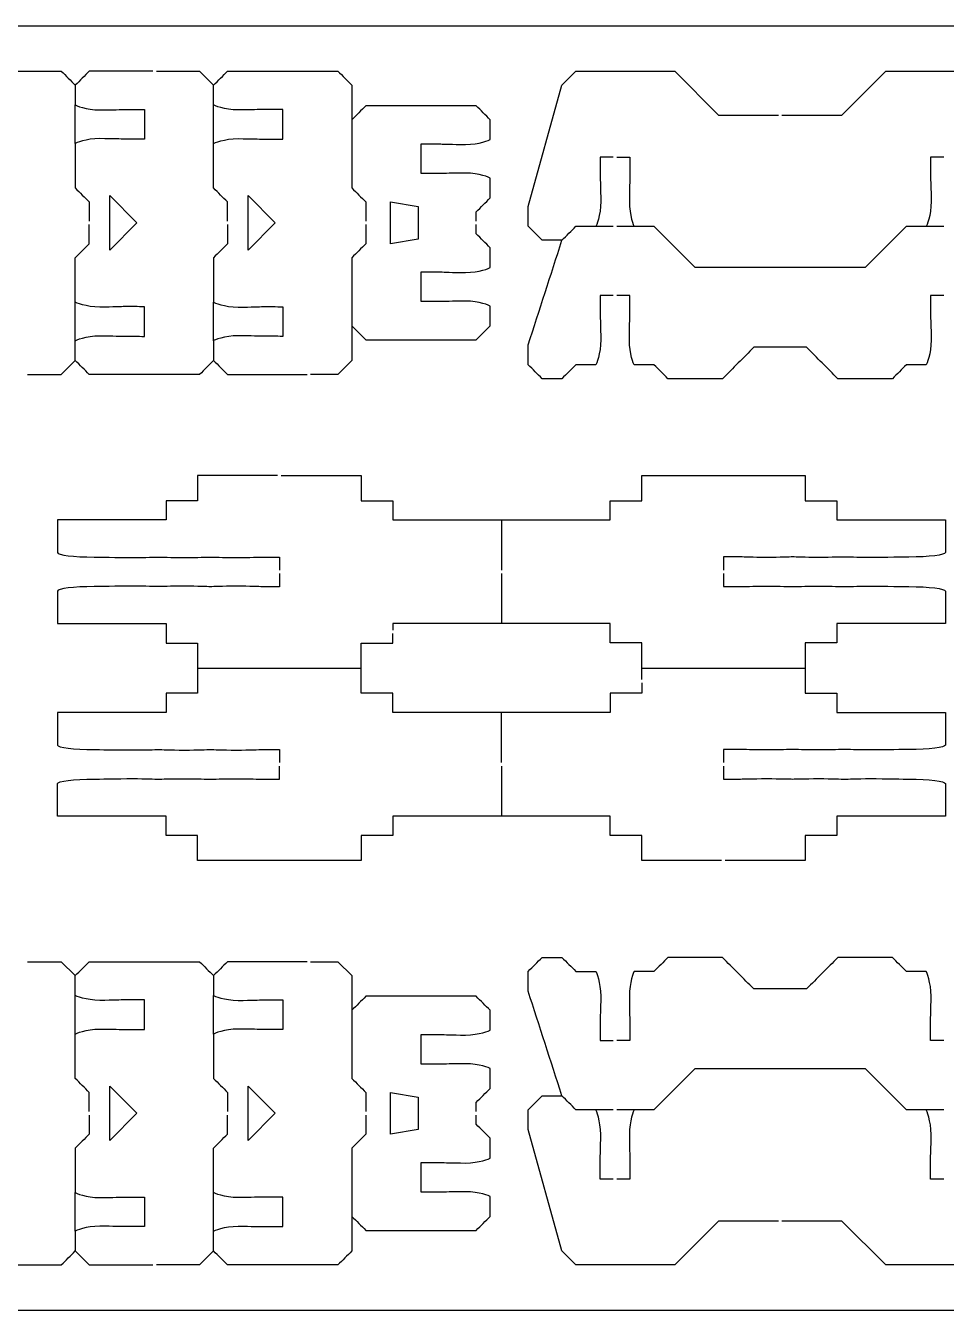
# Model space of a CAD drawing. Extents: x 0 to 680, y 0 to 410.
# Drawn here: x 303.7 to 396.9, y 280 to 410 of the extents above; entities that cross this region are included whole.
import ezdxf

# ---------------------------------------------------------------- set-up
doc = ezdxf.new("R2010")
doc.units = 0
doc.header["$MEASUREMENT"] = 0
doc.layers.add('DEFAULT', color=18, linetype='CONTINUOUS')

msp = doc.modelspace()

# ---------------------------------------------------------------- linework, layer by layer
at = {"layer": 'DEFAULT', "color": 1}
for points in [[(235.18, 409.99), (444.82, 409.99)], [(316.94, 405.39), (321.32, 405.39), (322.73, 403.97)], [(357.99, 388.27), (355.99, 388.27), (354.58, 389.69), (354.58, 391.69), (357.99, 403.97), (359.41, 405.39), (369.41, 405.39), (373.84, 400.95), (379.91, 400.95)], [(380.26, 400.95), (386.33, 400.95), (390.77, 405.39), (400.76, 405.39), (402.18, 403.97), (405.59, 391.69), (405.59, 389.69), (404.18, 388.27), (402.18, 388.27)], [(308.73, 398.07), (308.74, 401.97)], [(322.73, 398.07), (322.73, 401.97)], [(363.54, 389.69), (365.31, 389.69), (367.31, 389.69), (371.46, 385.54), (388.72, 385.54), (392.86, 389.69), (394.86, 389.69), (396.64, 389.69)], [(308.73, 378.11), (308.74, 382.02)], [(322.73, 378.11), (322.73, 382.02)], [(336.73, 379.61), (336.73, 376.11), (335.32, 374.7), (332.56, 374.7)], [(303.89, 374.7), (307.32, 374.7), (308.73, 376.11), (308.73, 376.11), (308.74, 376.11)], [(329.57, 364.46), (337.67, 364.46), (337.67, 361.92), (340.87, 361.92), (340.87, 359.97), (351.87, 359.97), (351.87, 354.9)], [(351.87, 354.55), (351.87, 349.48), (340.87, 349.48), (340.87, 348.83)], [(366.07, 344.99), (366.07, 347.53), (362.87, 347.53), (362.87, 349.48), (351.87, 349.48)], [(351.87, 335.42), (351.87, 340.5), (340.87, 340.5), (340.87, 342.44), (337.67, 342.44), (337.67, 344.98)], [(366.07, 343.5), (366.07, 342.45), (362.87, 342.45), (362.87, 340.5), (351.87, 340.5)], [(374.16, 325.51), (366.07, 325.51), (366.07, 328.05), (362.87, 328.05), (362.87, 330), (351.87, 330)], [(303.89, 315.27), (307.32, 315.27), (308.73, 313.86), (308.74, 313.86)], [(332.56, 315.27), (335.32, 315.27), (336.73, 313.86), (336.73, 310.36)], [(308.74, 307.95), (308.73, 311.86)], [(322.73, 307.95), (322.73, 311.86)], [(396.64, 300.28), (394.86, 300.28), (392.86, 300.28), (388.72, 304.43), (371.46, 304.43), (367.31, 300.28), (365.31, 300.28), (363.54, 300.28)], [(379.91, 289.02), (373.84, 289.02), (369.41, 284.59), (359.41, 284.59), (357.99, 286), (354.58, 298.28), (354.58, 300.28), (355.99, 301.7), (357.99, 301.7)], [(402.18, 301.7), (404.18, 301.7), (405.59, 300.28), (405.59, 298.28), (402.18, 286), (400.76, 284.59), (390.77, 284.59), (386.34, 289.02), (380.26, 289.02)], [(308.74, 288), (308.73, 291.91)], [(322.73, 288), (322.73, 291.91)], [(322.73, 286), (321.32, 284.59), (316.94, 284.59)], [(235.18, 280), (444.82, 280)]]:
    msp.add_lwpolyline(points, dxfattribs=at)
for points in [[(312.22, 392.8), (314.98, 390.04), (312.22, 387.28)], [(326.22, 392.8), (328.98, 390.04), (326.22, 387.28)], [(343.45, 388.4), (340.63, 387.93), (340.63, 392.15), (343.45, 391.68)], [(312.22, 302.69), (314.98, 299.93), (312.22, 297.17)], [(326.22, 302.69), (328.98, 299.93), (326.22, 297.17)], [(343.45, 298.29), (340.63, 297.82), (340.63, 302.04), (343.45, 301.57)]]:
    msp.add_lwpolyline(points, close=True, dxfattribs=at)
for points, knots in [([(296.15, 390.22), (296.15, 390.86), (296.15, 391.51), (296.15, 392.15), (295.68, 392.62), (295.21, 393.09), (294.73, 393.57), (294.73, 395.07), (294.73, 396.57), (294.73, 398.07), (294.73, 398.12), (295.86, 398.57), (297.23, 398.56), (298.62, 398.56), (299.39, 398.51), (299.74, 398.51), (300.4, 398.51), (301.07, 398.51), (301.74, 398.51), (301.74, 399.51), (301.74, 400.51), (301.74, 401.51), (301.07, 401.51), (300.41, 401.51), (299.74, 401.51), (299.4, 401.51), (298.62, 401.47), (297.23, 401.46), (295.86, 401.47), (294.74, 401.91), (294.74, 401.97), (294.74, 402.64), (294.74, 403.31), (294.74, 403.97), (295.21, 404.44), (295.68, 404.92), (296.15, 405.39), (299.87, 405.39), (303.6, 405.39), (307.32, 405.39), (307.79, 404.92), (308.26, 404.44), (308.74, 403.97)], [0, 0, 0, 0, 5.48, 5.48, 5.48, 11.150996, 11.150996, 11.150996, 23.910996, 23.910996, 23.910996, 24.910996, 24.910996, 24.910996, 25.910996, 25.910996, 25.910996, 31.581005, 31.581005, 31.581005, 40.081005, 40.081005, 40.081005, 45.741014, 45.741014, 45.741014, 46.741014, 46.741014, 46.741014, 47.741014, 47.741014, 47.741014, 53.411014, 53.411014, 53.411014, 59.08201, 59.08201, 59.08201, 90.74201, 90.74201, 90.74201, 96.413007, 96.413007, 96.413007, 96.413007]), ([(316.59, 405.39), (314.44, 405.39), (312.3, 405.39), (310.15, 405.39), (309.68, 404.92), (309.21, 404.44), (308.74, 403.97), (308.74, 403.31), (308.74, 402.64), (308.74, 401.97), (308.74, 401.91), (309.85, 401.47), (311.23, 401.46), (312.62, 401.47), (313.4, 401.51), (313.74, 401.51), (314.4, 401.51), (315.07, 401.51), (315.73, 401.51), (315.73, 400.51), (315.73, 399.51), (315.73, 398.51), (315.07, 398.51), (314.4, 398.51), (313.73, 398.51), (313.39, 398.51), (312.62, 398.56), (311.23, 398.56), (309.85, 398.57), (308.73, 398.12), (308.73, 398.07), (308.73, 396.57), (308.73, 395.07), (308.73, 393.57), (309.2, 393.09), (309.68, 392.62), (310.15, 392.15), (310.15, 391.51), (310.15, 390.86), (310.15, 390.22)], [0, 0, 0, 0, 18.26, 18.26, 18.26, 23.930996, 23.930996, 23.930996, 29.600996, 29.600996, 29.600996, 30.600996, 30.600996, 30.600996, 31.600996, 31.600996, 31.600996, 37.261005, 37.261005, 37.261005, 45.761005, 45.761005, 45.761005, 51.431014, 51.431014, 51.431014, 52.431014, 52.431014, 52.431014, 53.431014, 53.431014, 53.431014, 66.191014, 66.191014, 66.191014, 71.86201, 71.86201, 71.86201, 77.34201, 77.34201, 77.34201, 77.34201]), ([(324.14, 390.22), (324.14, 390.86), (324.14, 391.51), (324.14, 392.15), (323.67, 392.62), (323.2, 393.09), (322.73, 393.57), (322.73, 395.07), (322.73, 396.57), (322.73, 398.07), (322.73, 398.12), (323.85, 398.57), (325.23, 398.56), (326.61, 398.56), (327.39, 398.51), (327.73, 398.51), (328.4, 398.51), (329.07, 398.51), (329.73, 398.51), (329.73, 399.51), (329.73, 400.51), (329.73, 401.51), (329.07, 401.51), (328.4, 401.51), (327.74, 401.51), (327.39, 401.51), (326.62, 401.47), (325.23, 401.46), (323.85, 401.47), (322.73, 401.91), (322.73, 401.97), (322.73, 402.64), (322.73, 403.31), (322.73, 403.97), (323.21, 404.44), (323.68, 404.92), (324.15, 405.39), (327.87, 405.39), (331.59, 405.39), (335.32, 405.39), (335.79, 404.92), (336.26, 404.44), (336.73, 403.97), (336.73, 402.81), (336.73, 401.64), (336.73, 400.47)], [0, 0, 0, 0, 5.48, 5.48, 5.48, 11.150996, 11.150996, 11.150996, 23.910996, 23.910996, 23.910996, 24.910996, 24.910996, 24.910996, 25.910996, 25.910996, 25.910996, 31.581005, 31.581005, 31.581005, 40.081005, 40.081005, 40.081005, 45.741014, 45.741014, 45.741014, 46.741014, 46.741014, 46.741014, 47.741014, 47.741014, 47.741014, 53.411014, 53.411014, 53.411014, 59.08201, 59.08201, 59.08201, 90.74201, 90.74201, 90.74201, 96.413007, 96.413007, 96.413007, 106.333007, 106.333007, 106.333007, 106.333007]), ([(349.32, 390.22), (349.32, 390.53), (349.32, 390.84), (349.32, 391.15), (349.79, 391.62), (350.26, 392.1), (350.73, 392.57), (350.73, 393.23), (350.73, 393.9), (350.73, 394.57), (350.73, 394.63), (349.61, 395.07), (348.23, 395.07), (346.85, 395.07), (346.07, 395.03), (345.73, 395.03), (345.06, 395.03), (344.4, 395.03), (343.73, 395.03), (343.73, 396.03), (343.73, 397.03), (343.73, 398.03), (344.4, 398.03), (345.06, 398.03), (345.73, 398.02), (346.07, 398.02), (346.85, 397.97), (348.23, 397.98), (349.61, 397.97), (350.73, 398.42), (350.73, 398.47), (350.73, 399.14), (350.73, 399.81), (350.73, 400.47), (350.26, 400.94), (349.79, 401.42), (349.32, 401.89), (345.59, 401.89), (341.87, 401.89), (338.15, 401.89), (337.68, 401.42), (337.2, 400.94), (336.73, 400.47), (336.73, 398.17), (336.73, 395.87), (336.73, 393.57), (337.2, 393.09), (337.68, 392.62), (338.15, 392.15), (338.15, 391.51), (338.15, 390.86), (338.15, 390.22)], [0, 0, 0, 0, 2.65, 2.65, 2.65, 8.320996, 8.320996, 8.320996, 13.990996, 13.990996, 13.990996, 14.990996, 14.990996, 14.990996, 15.990996, 15.990996, 15.990996, 21.650005, 21.650005, 21.650005, 30.150005, 30.150005, 30.150005, 35.820014, 35.820014, 35.820014, 36.820014, 36.820014, 36.820014, 37.820014, 37.820014, 37.820014, 43.490014, 43.490014, 43.490014, 49.16101, 49.16101, 49.16101, 80.82101, 80.82101, 80.82101, 86.492007, 86.492007, 86.492007, 106.072007, 106.072007, 106.072007, 111.743003, 111.743003, 111.743003, 117.223003, 117.223003, 117.223003, 117.223003]), ([(363.19, 396.68), (362.75, 396.68), (362.31, 396.68), (361.87, 396.68), (361.87, 396.02), (361.87, 395.36), (361.87, 394.69), (361.87, 394.35), (361.92, 393.57), (361.92, 392.19), (361.92, 390.81), (361.48, 389.69), (361.41, 389.69)], [0, 0, 0, 0, 3.729, 3.729, 3.729, 9.379, 9.379, 9.379, 10.379, 10.379, 10.379, 11.379, 11.379, 11.379, 11.379]), ([(363.54, 396.68), (363.98, 396.68), (364.43, 396.68), (364.87, 396.68), (364.87, 396.02), (364.87, 395.35), (364.87, 394.69), (364.87, 394.35), (364.82, 393.57), (364.82, 392.19), (364.82, 390.81), (365.26, 389.69), (365.31, 389.69)], [0, 0, 0, 0, 3.771, 3.771, 3.771, 9.431, 9.431, 9.431, 10.431, 10.431, 10.431, 11.431, 11.431, 11.431, 11.431]), ([(396.64, 396.68), (396.19, 396.68), (395.75, 396.68), (395.3, 396.68), (395.31, 396.02), (395.31, 395.35), (395.31, 394.69), (395.31, 394.35), (395.36, 393.57), (395.36, 392.19), (395.36, 390.81), (394.92, 389.69), (394.86, 389.69)], [0, 0, 0, 0, 3.78, 3.78, 3.78, 9.440035, 9.440035, 9.440035, 10.440035, 10.440035, 10.440035, 11.440035, 11.440035, 11.440035, 11.440035]), ([(322.73, 376.11), (322.26, 375.64), (321.79, 375.17), (321.32, 374.7), (317.59, 374.7), (313.87, 374.7), (310.15, 374.7), (309.68, 375.17), (309.2, 375.64), (308.73, 376.11), (308.73, 376.78), (308.73, 377.44), (308.73, 378.11), (308.73, 378.17), (309.85, 378.61), (311.23, 378.61), (312.62, 378.61), (313.39, 378.56), (313.73, 378.57), (314.4, 378.56), (315.07, 378.56), (315.73, 378.55), (315.73, 379.55), (315.73, 380.55), (315.73, 381.55), (315.07, 381.56), (314.4, 381.56), (313.74, 381.56), (313.4, 381.56), (312.62, 381.51), (311.23, 381.51), (309.85, 381.52), (308.74, 381.96), (308.74, 382.02), (308.74, 383.51), (308.74, 385.01), (308.74, 386.51), (309.21, 386.98), (309.68, 387.46), (310.15, 387.93), (310.15, 388.57), (310.15, 389.22), (310.15, 389.86)], [0, 0, 0, 0, 5.658028, 5.658028, 5.658028, 37.334597, 37.334597, 37.334597, 43.009704, 43.009704, 43.009704, 48.68088, 48.68088, 48.68088, 49.681088, 49.681088, 49.681088, 50.681295, 50.681295, 50.681295, 56.352551, 56.352551, 56.352551, 64.854314, 64.854314, 64.854314, 70.515524, 70.515524, 70.515524, 71.515731, 71.515731, 71.515731, 72.515939, 72.515939, 72.515939, 85.268583, 85.268583, 85.268583, 90.940756, 90.940756, 90.940756, 96.431895, 96.431895, 96.431895, 96.431895]), ([(324.15, 389.86), (324.15, 389.22), (324.15, 388.57), (324.15, 387.93), (323.68, 387.46), (323.21, 386.98), (322.73, 386.51), (322.73, 385.01), (322.73, 383.51), (322.73, 382.02), (322.73, 381.96), (323.85, 381.52), (325.23, 381.51), (326.62, 381.51), (327.39, 381.56), (327.74, 381.56), (328.4, 381.56), (329.07, 381.56), (329.73, 381.55), (329.73, 380.55), (329.73, 379.55), (329.73, 378.55), (329.07, 378.56), (328.4, 378.56), (327.73, 378.57), (327.39, 378.56), (326.61, 378.61), (325.23, 378.61), (323.87, 378.61), (322.76, 378.18), (322.73, 378.11), (322.73, 377.44), (322.73, 376.78), (322.73, 376.11), (323.2, 375.64), (323.67, 375.17), (324.14, 374.7), (326.83, 374.7), (329.52, 374.7), (332.2, 374.7)], [0, 0, 0, 0, 5.49, 5.49, 5.49, 11.160996, 11.160996, 11.160996, 23.910996, 23.910996, 23.910996, 24.910996, 24.910996, 24.910996, 25.910996, 25.910996, 25.910996, 31.571032, 31.571032, 31.571032, 40.071032, 40.071032, 40.071032, 45.741111, 45.741111, 45.741111, 46.741111, 46.741111, 46.741111, 47.751111, 47.751111, 47.751111, 53.431111, 53.431111, 53.431111, 59.095041, 59.095041, 59.095041, 81.935041, 81.935041, 81.935041, 81.935041]), ([(338.15, 389.86), (338.15, 389.22), (338.15, 388.57), (338.15, 387.93), (337.68, 387.46), (337.2, 386.98), (336.73, 386.51), (336.73, 384.21), (336.73, 381.91), (336.73, 379.61), (337.2, 379.14), (337.68, 378.67), (338.15, 378.19), (341.87, 378.19), (345.59, 378.19), (349.31, 378.19), (349.78, 378.67), (350.25, 379.14), (350.73, 379.61), (350.73, 380.28), (350.73, 380.94), (350.73, 381.61), (350.73, 381.67), (349.61, 382.11), (348.23, 382.12), (346.85, 382.12), (346.07, 382.07), (345.73, 382.07), (345.06, 382.07), (344.4, 382.07), (343.73, 382.08), (343.73, 383.07), (343.73, 384.07), (343.73, 385.07), (344.4, 385.07), (345.06, 385.07), (345.73, 385.07), (346.07, 385.07), (346.85, 385.01), (348.23, 385.02), (349.61, 385.01), (350.73, 385.46), (350.73, 385.51), (350.73, 386.18), (350.73, 386.85), (350.73, 387.52), (350.26, 387.99), (349.79, 388.46), (349.32, 388.93), (349.32, 389.24), (349.32, 389.55), (349.32, 389.86)], [0, 0, 0, 0, 5.49, 5.49, 5.49, 11.160996, 11.160996, 11.160996, 30.730996, 30.730996, 30.730996, 36.401993, 36.401993, 36.401993, 68.050993, 68.050993, 68.050993, 73.722696, 73.722696, 73.722696, 79.392696, 79.392696, 79.392696, 80.392696, 80.392696, 80.392696, 81.392696, 81.392696, 81.392696, 87.051705, 87.051705, 87.051705, 95.541705, 95.541705, 95.541705, 101.211714, 101.211714, 101.211714, 102.211714, 102.211714, 102.211714, 103.211714, 103.211714, 103.211714, 108.881714, 108.881714, 108.881714, 114.55271, 114.55271, 114.55271, 117.20271, 117.20271, 117.20271, 117.20271]), ([(363.19, 382.68), (362.75, 382.68), (362.31, 382.68), (361.87, 382.68), (361.87, 382.02), (361.87, 381.35), (361.87, 380.69), (361.87, 380.35), (361.92, 379.57), (361.92, 378.19), (361.92, 376.81), (361.48, 375.68), (361.42, 375.68), (360.75, 375.68), (360.08, 375.68), (359.41, 375.68), (358.94, 375.21), (358.47, 374.74), (357.99, 374.27), (357.33, 374.27), (356.66, 374.27), (355.99, 374.27), (355.52, 374.74), (355.05, 375.21), (354.58, 375.68), (354.58, 376.35), (354.58, 377.02), (354.58, 377.68), (355.72, 381.21), (356.86, 384.74), (357.99, 388.27), (358.47, 388.75), (358.94, 389.22), (359.41, 389.69), (360.08, 389.69), (360.75, 389.69), (361.41, 389.69), (362, 389.69), (362.6, 389.69), (363.19, 389.69)], [0, 0, 0, 0, 3.729, 3.729, 3.729, 9.379, 9.379, 9.379, 10.379, 10.379, 10.379, 11.379, 11.379, 11.379, 17.059, 17.059, 17.059, 22.737072, 22.737072, 22.737072, 28.407072, 28.407072, 28.407072, 34.071002, 34.071002, 34.071002, 39.741002, 39.741002, 39.741002, 71.280014, 71.280014, 71.280014, 76.958086, 76.958086, 76.958086, 82.629086, 82.629086, 82.629086, 87.658086, 87.658086, 87.658086, 87.658086]), ([(396.64, 382.68), (396.19, 382.68), (395.75, 382.68), (395.31, 382.68), (395.31, 382.02), (395.31, 381.35), (395.31, 380.69), (395.31, 380.34), (395.36, 379.57), (395.36, 378.18), (395.36, 376.8), (394.92, 375.68), (394.86, 375.68), (394.19, 375.68), (393.53, 375.68), (392.86, 375.68), (392.39, 375.21), (391.92, 374.74), (391.45, 374.27), (389.61, 374.27), (387.77, 374.27), (385.93, 374.27), (384.87, 375.33), (383.81, 376.39), (382.76, 377.45), (380.98, 377.45), (379.2, 377.45), (377.42, 377.45), (376.37, 376.39), (375.31, 375.33), (374.25, 374.27), (372.41, 374.27), (370.57, 374.27), (368.73, 374.27), (368.26, 374.74), (367.79, 375.21), (367.31, 375.68), (366.65, 375.68), (365.98, 375.68), (365.31, 375.68), (365.27, 375.68), (364.82, 376.8), (364.82, 378.18), (364.82, 379.57), (364.87, 380.34), (364.87, 380.69), (364.87, 381.35), (364.87, 382.02), (364.87, 382.68), (364.43, 382.68), (363.98, 382.68), (363.54, 382.68)], [0, 0, 0, 0, 3.771, 3.771, 3.771, 9.431039, 9.431039, 9.431039, 10.431039, 10.431039, 10.431039, 11.431039, 11.431039, 11.431039, 17.101039, 17.101039, 17.101039, 22.764969, 22.764969, 22.764969, 38.394969, 38.394969, 38.394969, 51.137033, 51.137033, 51.137033, 66.247033, 66.247033, 66.247033, 78.989097, 78.989097, 78.989097, 94.619097, 94.619097, 94.619097, 100.297169, 100.297169, 100.297169, 105.967169, 105.967169, 105.967169, 106.967169, 106.967169, 106.967169, 107.967169, 107.967169, 107.967169, 113.627169, 113.627169, 113.627169, 117.397169, 117.397169, 117.397169, 117.397169]), ([(329.22, 364.46), (326.52, 364.46), (323.82, 364.46), (321.12, 364.46), (321.12, 363.61), (321.12, 362.77), (321.12, 361.92), (320.05, 361.92), (318.99, 361.92), (317.92, 361.92), (317.92, 361.27), (317.92, 360.62), (317.92, 359.97), (314.26, 359.97), (310.59, 359.97), (306.93, 359.97), (306.93, 358.88), (306.93, 357.78), (306.93, 356.68), (306.93, 356.43), (308.59, 356.22), (310.64, 356.22), (311, 356.22), (313.06, 356.17), (314.51, 356.17), (315.97, 356.17), (316.78, 356.22), (317.14, 356.22), (317.5, 356.22), (318.31, 356.17), (319.77, 356.17), (321.22, 356.17), (322.04, 356.22), (322.39, 356.22), (322.75, 356.22), (323.57, 356.17), (325.03, 356.17), (326.49, 356.17), (327.31, 356.22), (327.66, 356.22), (327.85, 356.21), (329.4, 356.22), (329.4, 356.22), (329.4, 355.78), (329.4, 355.34), (329.4, 354.9)], [0, 0, 0, 0, 22.97, 22.97, 22.97, 30.17, 30.17, 30.17, 39.24, 39.24, 39.24, 44.76, 44.76, 44.76, 75.93, 75.93, 75.93, 85.27, 85.27, 85.27, 86.27, 86.27, 86.27, 87.27, 87.27, 87.27, 88.27, 88.27, 88.27, 89.27, 89.27, 89.27, 90.27, 90.27, 90.27, 91.27, 91.27, 91.27, 92.27, 92.27, 92.27, 93.27, 93.27, 93.27, 97.01, 97.01, 97.01, 97.01]), ([(351.87, 359.97), (355.53, 359.97), (359.2, 359.97), (362.87, 359.97), (362.87, 360.62), (362.87, 361.27), (362.87, 361.92), (363.93, 361.92), (365, 361.92), (366.07, 361.92), (366.07, 362.77), (366.07, 363.62), (366.07, 364.46), (371.58, 364.46), (377.1, 364.46), (382.61, 364.46), (382.61, 363.62), (382.61, 362.77), (382.61, 361.92), (383.68, 361.92), (384.75, 361.92), (385.82, 361.92), (385.82, 361.27), (385.82, 360.62), (385.82, 359.97), (389.48, 359.97), (393.15, 359.97), (396.81, 359.97), (396.81, 358.88), (396.81, 357.78), (396.81, 356.68), (396.81, 356.43), (395.15, 356.22), (393.1, 356.22), (392.74, 356.22), (390.68, 356.17), (389.23, 356.17), (387.77, 356.17), (386.96, 356.22), (386.6, 356.22), (386.24, 356.22), (385.43, 356.18), (383.98, 356.18), (382.52, 356.18), (381.7, 356.23), (381.34, 356.23), (380.98, 356.23), (380.17, 356.18), (378.71, 356.18), (377.26, 356.18), (376.44, 356.23), (376.08, 356.23), (375.5, 356.23), (374.92, 356.23), (374.34, 356.23), (374.34, 355.78), (374.34, 355.34), (374.34, 354.9)], [0, 0, 0, 0, 31.17, 31.17, 31.17, 36.7, 36.7, 36.7, 45.78, 45.78, 45.78, 52.98, 52.98, 52.98, 99.88, 99.88, 99.88, 107.08, 107.08, 107.08, 116.161, 116.161, 116.161, 121.691, 121.691, 121.691, 152.86, 152.86, 152.86, 162.2, 162.2, 162.2, 163.2, 163.2, 163.2, 164.2, 164.2, 164.2, 165.2, 165.2, 165.2, 166.2, 166.2, 166.2, 167.2, 167.2, 167.2, 168.2, 168.2, 168.2, 169.2, 169.2, 169.2, 174.14, 174.14, 174.14, 177.91, 177.91, 177.91, 177.91]), ([(329.4, 354.55), (329.4, 354.11), (329.4, 353.66), (329.4, 353.22), (328.82, 353.22), (328.24, 353.22), (327.66, 353.22), (327.3, 353.22), (326.48, 353.27), (325.03, 353.27), (323.57, 353.27), (322.75, 353.22), (322.4, 353.22), (322.04, 353.22), (321.22, 353.27), (319.76, 353.27), (318.31, 353.27), (317.5, 353.23), (317.14, 353.23), (316.78, 353.23), (315.97, 353.27), (314.51, 353.27), (313.06, 353.27), (311, 353.23), (310.64, 353.23), (308.59, 353.23), (306.93, 353.02), (306.93, 352.77), (306.93, 351.67), (306.93, 350.57), (306.93, 349.48), (310.59, 349.48), (314.26, 349.48), (317.92, 349.48), (317.92, 348.82), (317.92, 348.17), (317.92, 347.52), (318.99, 347.52), (320.05, 347.52), (321.12, 347.52), (321.12, 346.68), (321.12, 345.83), (321.12, 344.98), (326.64, 344.98), (332.15, 344.98), (337.67, 344.98), (337.67, 345.83), (337.67, 346.68), (337.67, 347.52), (338.74, 347.52), (339.81, 347.52), (340.87, 347.52), (340.87, 347.84), (340.87, 348.16), (340.87, 348.48)], [0, 0, 0, 0, 3.76, 3.76, 3.76, 8.7, 8.7, 8.7, 9.7, 9.7, 9.7, 10.7, 10.7, 10.7, 11.7, 11.7, 11.7, 12.7, 12.7, 12.7, 13.7, 13.7, 13.7, 14.7, 14.7, 14.7, 15.7, 15.7, 15.7, 25.04, 25.04, 25.04, 56.21, 56.21, 56.21, 61.74, 61.74, 61.74, 70.81, 70.81, 70.81, 78.01, 78.01, 78.01, 124.92, 124.92, 124.92, 132.12, 132.12, 132.12, 141.2, 141.2, 141.2, 143.91, 143.91, 143.91, 143.91]), ([(374.34, 354.55), (374.34, 354.11), (374.34, 353.67), (374.34, 353.23), (374.34, 353.23), (375.89, 353.24), (376.08, 353.23), (376.43, 353.23), (377.25, 353.28), (378.71, 353.28), (380.17, 353.28), (380.99, 353.23), (381.35, 353.23), (381.7, 353.23), (382.52, 353.28), (383.97, 353.28), (385.43, 353.28), (386.24, 353.23), (386.6, 353.23), (386.96, 353.23), (387.77, 353.27), (389.23, 353.27), (390.68, 353.27), (392.74, 353.23), (393.1, 353.23), (395.15, 353.23), (396.81, 353.02), (396.81, 352.77), (396.81, 351.67), (396.81, 350.57), (396.81, 349.48), (393.15, 349.48), (389.48, 349.48), (385.82, 349.48), (385.82, 348.83), (385.82, 348.18), (385.82, 347.53), (384.75, 347.53), (383.68, 347.53), (382.61, 347.53), (382.61, 346.68), (382.61, 345.83), (382.61, 344.99)], [0, 0, 0, 0, 3.73, 3.73, 3.73, 4.73, 4.73, 4.73, 5.73, 5.73, 5.73, 6.73, 6.73, 6.73, 7.73, 7.73, 7.73, 8.73, 8.73, 8.73, 9.73, 9.73, 9.73, 10.73, 10.73, 10.73, 11.73, 11.73, 11.73, 21.07, 21.07, 21.07, 52.24, 52.24, 52.24, 57.76, 57.76, 57.76, 66.84, 66.84, 66.84, 74.04, 74.04, 74.04, 74.04]), ([(321.12, 344.98), (321.12, 344.14), (321.12, 343.29), (321.12, 342.44), (320.05, 342.44), (318.99, 342.44), (317.92, 342.44), (317.92, 341.8), (317.92, 341.15), (317.92, 340.5), (314.26, 340.5), (310.59, 340.5), (306.93, 340.5), (306.93, 339.4), (306.93, 338.3), (306.93, 337.2), (306.93, 336.95), (308.59, 336.74), (310.64, 336.74), (311, 336.74), (313.06, 336.7), (314.51, 336.7), (315.97, 336.7), (316.78, 336.74), (317.14, 336.74), (317.5, 336.74), (318.31, 336.69), (319.77, 336.69), (321.22, 336.69), (322.04, 336.74), (322.39, 336.74), (322.75, 336.74), (323.57, 336.69), (325.03, 336.69), (326.49, 336.69), (327.31, 336.74), (327.66, 336.74), (327.85, 336.74), (329.4, 336.74), (329.4, 336.74), (329.4, 336.3), (329.4, 335.86), (329.4, 335.42)], [0, 0, 0, 0, 7.2, 7.2, 7.2, 16.27, 16.27, 16.27, 21.79, 21.79, 21.79, 52.96, 52.96, 52.96, 62.3, 62.3, 62.3, 63.3, 63.3, 63.3, 64.3, 64.3, 64.3, 65.3, 65.3, 65.3, 66.3, 66.3, 66.3, 67.3, 67.3, 67.3, 68.3, 68.3, 68.3, 69.3, 69.3, 69.3, 70.3, 70.3, 70.3, 74.03, 74.03, 74.03, 74.03]), ([(366.07, 343.84), (366.07, 344.23), (366.07, 344.61), (366.07, 344.99), (371.58, 344.99), (377.1, 344.99), (382.61, 344.99), (382.61, 344.14), (382.61, 343.29), (382.61, 342.45), (383.68, 342.45), (384.75, 342.45), (385.82, 342.45), (385.82, 341.8), (385.82, 341.15), (385.82, 340.5), (389.48, 340.5), (393.15, 340.5), (396.81, 340.5), (396.81, 339.4), (396.81, 338.3), (396.81, 337.2), (396.81, 336.95), (395.15, 336.75), (393.1, 336.75), (392.74, 336.75), (390.68, 336.7), (389.23, 336.7), (387.77, 336.7), (386.96, 336.75), (386.6, 336.75), (386.24, 336.75), (385.43, 336.7), (383.98, 336.7), (382.52, 336.7), (381.7, 336.75), (381.34, 336.75), (380.98, 336.75), (380.17, 336.7), (378.71, 336.7), (377.26, 336.7), (376.44, 336.75), (376.08, 336.75), (375.5, 336.75), (374.92, 336.75), (374.34, 336.75), (374.34, 336.31), (374.34, 335.87), (374.34, 335.42)], [0, 0, 0, 0, 3.24, 3.24, 3.24, 50.14, 50.14, 50.14, 57.34, 57.34, 57.34, 66.42, 66.42, 66.42, 71.95, 71.95, 71.95, 103.12, 103.12, 103.12, 112.46, 112.46, 112.46, 113.46, 113.46, 113.46, 114.46, 114.46, 114.46, 115.46, 115.46, 115.46, 116.46, 116.46, 116.46, 117.46, 117.46, 117.46, 118.46, 118.46, 118.46, 119.46, 119.46, 119.46, 124.4, 124.4, 124.4, 128.16, 128.16, 128.16, 128.16]), ([(351.87, 335.07), (351.87, 333.38), (351.87, 331.69), (351.87, 330), (348.2, 330), (344.54, 330), (340.87, 330), (340.87, 329.35), (340.87, 328.7), (340.87, 328.05), (339.81, 328.05), (338.74, 328.05), (337.67, 328.05), (337.67, 327.2), (337.67, 326.35), (337.67, 325.51), (332.15, 325.51), (326.64, 325.51), (321.12, 325.51), (321.12, 326.35), (321.12, 327.2), (321.12, 328.05), (320.05, 328.05), (318.99, 328.05), (317.92, 328.05), (317.92, 328.7), (317.92, 329.35), (317.92, 330), (314.26, 330), (310.59, 330), (306.93, 330), (306.93, 331.1), (306.93, 332.19), (306.93, 333.29), (306.93, 333.54), (308.59, 333.75), (310.64, 333.75), (311, 333.75), (313.06, 333.8), (314.51, 333.8), (315.97, 333.8), (316.78, 333.75), (317.14, 333.75), (317.5, 333.75), (318.31, 333.79), (319.76, 333.79), (321.22, 333.79), (322.04, 333.74), (322.39, 333.74), (322.75, 333.74), (323.57, 333.79), (325.03, 333.79), (326.48, 333.79), (327.3, 333.74), (327.66, 333.74), (328.24, 333.74), (328.82, 333.74), (329.4, 333.74), (329.4, 334.19), (329.4, 334.63), (329.4, 335.07)], [0, 0, 0, 0, 14.39, 14.39, 14.39, 45.56, 45.56, 45.56, 51.09, 51.09, 51.09, 60.17, 60.17, 60.17, 67.37, 67.37, 67.37, 114.28, 114.28, 114.28, 121.48, 121.48, 121.48, 130.549, 130.549, 130.549, 136.079, 136.079, 136.079, 167.25, 167.25, 167.25, 176.59, 176.59, 176.59, 177.59, 177.59, 177.59, 178.59, 178.59, 178.59, 179.59, 179.59, 179.59, 180.59, 180.59, 180.59, 181.59, 181.59, 181.59, 182.59, 182.59, 182.59, 183.59, 183.59, 183.59, 188.531, 188.531, 188.531, 192.301, 192.301, 192.301, 192.301]), ([(374.34, 335.07), (374.34, 334.63), (374.34, 334.2), (374.34, 333.76), (374.34, 333.76), (375.89, 333.76), (376.08, 333.76), (376.43, 333.76), (377.25, 333.8), (378.71, 333.8), (380.17, 333.8), (380.99, 333.76), (381.35, 333.76), (381.7, 333.76), (382.52, 333.8), (383.97, 333.8), (385.43, 333.8), (386.24, 333.75), (386.6, 333.75), (386.96, 333.75), (387.77, 333.8), (389.23, 333.8), (390.68, 333.8), (392.74, 333.75), (393.1, 333.75), (395.15, 333.75), (396.81, 333.55), (396.81, 333.29), (396.81, 332.19), (396.81, 331.1), (396.81, 330), (393.15, 330), (389.48, 330), (385.82, 330), (385.82, 329.35), (385.82, 328.7), (385.82, 328.05), (384.75, 328.05), (383.68, 328.05), (382.61, 328.05), (382.61, 327.2), (382.61, 326.36), (382.61, 325.51), (379.91, 325.51), (377.21, 325.51), (374.51, 325.51)], [0, 0, 0, 0, 3.74, 3.74, 3.74, 4.74, 4.74, 4.74, 5.74, 5.74, 5.74, 6.74, 6.74, 6.74, 7.74, 7.74, 7.74, 8.74, 8.74, 8.74, 9.74, 9.74, 9.74, 10.74, 10.74, 10.74, 11.74, 11.74, 11.74, 21.08, 21.08, 21.08, 52.25, 52.25, 52.25, 57.77, 57.77, 57.77, 66.85, 66.85, 66.85, 74.05, 74.05, 74.05, 97.02, 97.02, 97.02, 97.02]), ([(310.15, 300.1), (310.15, 300.75), (310.15, 301.4), (310.15, 302.04), (309.68, 302.51), (309.21, 302.98), (308.74, 303.46), (308.74, 304.95), (308.74, 306.45), (308.74, 307.95), (308.74, 308.01), (309.85, 308.45), (311.23, 308.46), (312.62, 308.46), (313.4, 308.41), (313.74, 308.41), (314.4, 308.41), (315.07, 308.41), (315.73, 308.42), (315.73, 309.42), (315.73, 310.41), (315.73, 311.41), (315.07, 311.41), (314.4, 311.41), (313.73, 311.41), (313.39, 311.41), (312.62, 311.36), (311.23, 311.36), (309.85, 311.36), (308.73, 311.81), (308.73, 311.86), (308.73, 312.53), (308.73, 313.19), (308.73, 313.86), (309.2, 314.33), (309.68, 314.8), (310.15, 315.27), (313.87, 315.27), (317.59, 315.27), (321.32, 315.27), (321.79, 314.8), (322.26, 314.33), (322.73, 313.86)], [0, 0, 0, 0, 5.490569, 5.490569, 5.490569, 11.162154, 11.162154, 11.162154, 23.913476, 23.913476, 23.913476, 24.91358, 24.91358, 24.91358, 25.913684, 25.913684, 25.913684, 31.57428, 31.57428, 31.57428, 40.075161, 40.075161, 40.075161, 45.745785, 45.745785, 45.745785, 46.745888, 46.745888, 46.745888, 47.745992, 47.745992, 47.745992, 53.41658, 53.41658, 53.41658, 59.088165, 59.088165, 59.088165, 90.761449, 90.761449, 90.761449, 96.425967, 96.425967, 96.425967, 96.425967]), ([(332.2, 315.27), (329.52, 315.27), (326.83, 315.27), (324.14, 315.27), (323.67, 314.8), (323.2, 314.33), (322.73, 313.86), (322.73, 313.19), (322.73, 312.53), (322.73, 311.86), (322.73, 311.81), (323.85, 311.36), (325.23, 311.36), (326.61, 311.36), (327.39, 311.41), (327.73, 311.41), (328.4, 311.41), (329.07, 311.41), (329.73, 311.41), (329.73, 310.41), (329.73, 309.41), (329.73, 308.42), (329.07, 308.41), (328.4, 308.41), (327.74, 308.41), (327.39, 308.41), (326.62, 308.46), (325.23, 308.46), (323.85, 308.45), (322.73, 308.01), (322.73, 307.95), (322.73, 306.45), (322.73, 304.95), (322.73, 303.46), (323.21, 302.98), (323.68, 302.51), (324.15, 302.04), (324.15, 301.4), (324.15, 300.75), (324.15, 300.1)], [0, 0, 0, 0, 22.84, 22.84, 22.84, 28.510996, 28.510996, 28.510996, 34.180996, 34.180996, 34.180996, 35.180996, 35.180996, 35.180996, 36.180996, 36.180996, 36.180996, 41.851032, 41.851032, 41.851032, 50.351032, 50.351032, 50.351032, 56.01104, 56.01104, 56.01104, 57.01104, 57.01104, 57.01104, 58.01104, 58.01104, 58.01104, 70.76104, 70.76104, 70.76104, 76.432037, 76.432037, 76.432037, 81.922037, 81.922037, 81.922037, 81.922037]), ([(363.19, 300.28), (362.59, 300.28), (362, 300.28), (361.41, 300.28), (360.74, 300.28), (360.08, 300.28), (359.41, 300.28), (358.94, 300.76), (358.47, 301.23), (357.99, 301.7), (356.86, 305.23), (355.72, 308.76), (354.58, 312.29), (354.58, 312.95), (354.58, 313.62), (354.58, 314.29), (355.05, 314.76), (355.52, 315.23), (355.99, 315.7), (356.66, 315.7), (357.33, 315.7), (357.99, 315.7), (358.47, 315.23), (358.94, 314.76), (359.41, 314.29), (360.08, 314.29), (360.74, 314.29), (361.41, 314.29), (361.47, 314.29), (361.91, 313.16), (361.92, 311.78), (361.92, 310.4), (361.86, 309.62), (361.87, 309.28), (361.87, 308.62), (361.87, 307.95), (361.87, 307.29), (362.31, 307.29), (362.75, 307.29), (363.19, 307.29)], [0, 0, 0, 0, 5.04, 5.04, 5.04, 10.71, 10.71, 10.71, 16.380996, 16.380996, 16.380996, 47.910491, 47.910491, 47.910491, 53.580491, 53.580491, 53.580491, 59.24442, 59.24442, 59.24442, 64.91442, 64.91442, 64.91442, 70.585417, 70.585417, 70.585417, 76.255417, 76.255417, 76.255417, 77.255417, 77.255417, 77.255417, 78.255417, 78.255417, 78.255417, 83.905417, 83.905417, 83.905417, 87.634417, 87.634417, 87.634417, 87.634417]), ([(396.64, 307.29), (396.19, 307.29), (395.75, 307.29), (395.3, 307.29), (395.3, 307.95), (395.3, 308.62), (395.3, 309.28), (395.3, 309.63), (395.36, 310.4), (395.36, 311.78), (395.36, 313.16), (394.91, 314.29), (394.86, 314.29), (394.19, 314.29), (393.53, 314.29), (392.86, 314.29), (392.39, 314.76), (391.92, 315.23), (391.44, 315.7), (389.61, 315.7), (387.77, 315.7), (385.93, 315.7), (384.87, 314.64), (383.81, 313.58), (382.75, 312.52), (380.97, 312.52), (379.2, 312.52), (377.42, 312.52), (376.36, 313.58), (375.3, 314.64), (374.24, 315.7), (372.4, 315.7), (370.57, 315.7), (368.73, 315.7), (368.26, 315.23), (367.79, 314.76), (367.31, 314.29), (366.65, 314.29), (365.98, 314.29), (365.31, 314.29), (365.26, 314.29), (364.82, 313.16), (364.82, 311.78), (364.82, 310.4), (364.86, 309.63), (364.86, 309.28), (364.86, 308.62), (364.87, 307.95), (364.87, 307.29), (364.43, 307.29), (363.98, 307.29), (363.54, 307.29)], [0, 0, 0, 0, 3.78, 3.78, 3.78, 9.44, 9.44, 9.44, 10.44, 10.44, 10.44, 11.44, 11.44, 11.44, 17.11, 17.11, 17.11, 22.780996, 22.780996, 22.780996, 38.410996, 38.410996, 38.410996, 51.153061, 51.153061, 51.153061, 66.263061, 66.263061, 66.263061, 79.005125, 79.005125, 79.005125, 94.635125, 94.635125, 94.635125, 100.306121, 100.306121, 100.306121, 105.976121, 105.976121, 105.976121, 106.976121, 106.976121, 106.976121, 107.976121, 107.976121, 107.976121, 113.636156, 113.636156, 113.636156, 117.406156, 117.406156, 117.406156, 117.406156]), ([(349.32, 300.1), (349.32, 300.42), (349.32, 300.73), (349.32, 301.04), (349.79, 301.51), (350.26, 301.98), (350.73, 302.45), (350.73, 303.12), (350.73, 303.79), (350.73, 304.45), (350.73, 304.51), (349.61, 304.95), (348.23, 304.95), (346.85, 304.95), (346.07, 304.9), (345.73, 304.91), (345.06, 304.9), (344.4, 304.9), (343.73, 304.9), (343.73, 305.9), (343.73, 306.9), (343.73, 307.9), (344.4, 307.9), (345.06, 307.9), (345.73, 307.9), (346.07, 307.9), (346.85, 307.85), (348.23, 307.85), (349.61, 307.86), (350.73, 308.3), (350.73, 308.36), (350.73, 309.03), (350.73, 309.69), (350.73, 310.36), (350.25, 310.83), (349.78, 311.3), (349.31, 311.77), (345.59, 311.77), (341.87, 311.77), (338.15, 311.77), (337.68, 311.3), (337.2, 310.83), (336.73, 310.36), (336.73, 308.06), (336.73, 305.76), (336.73, 303.46), (337.2, 302.98), (337.68, 302.51), (338.15, 302.04), (338.15, 301.4), (338.15, 300.75), (338.15, 300.1)], [0, 0, 0, 0, 2.65, 2.65, 2.65, 8.320996, 8.320996, 8.320996, 13.990996, 13.990996, 13.990996, 14.990996, 14.990996, 14.990996, 15.990996, 15.990996, 15.990996, 21.661005, 21.661005, 21.661005, 30.151005, 30.151005, 30.151005, 35.810014, 35.810014, 35.810014, 36.810014, 36.810014, 36.810014, 37.810014, 37.810014, 37.810014, 43.480014, 43.480014, 43.480014, 49.151718, 49.151718, 49.151718, 80.800718, 80.800718, 80.800718, 86.471714, 86.471714, 86.471714, 106.041714, 106.041714, 106.041714, 111.71271, 111.71271, 111.71271, 117.20271, 117.20271, 117.20271, 117.20271]), ([(296.15, 299.75), (296.15, 299.11), (296.15, 298.47), (296.15, 297.82), (295.68, 297.35), (295.21, 296.88), (294.73, 296.41), (294.73, 294.91), (294.73, 293.41), (294.73, 291.91), (294.73, 291.85), (295.86, 291.4), (297.23, 291.41), (298.62, 291.41), (299.39, 291.46), (299.74, 291.46), (300.4, 291.46), (301.07, 291.46), (301.74, 291.46), (301.74, 290.46), (301.74, 289.46), (301.74, 288.46), (301.07, 288.46), (300.41, 288.46), (299.74, 288.46), (299.4, 288.46), (298.62, 288.5), (297.23, 288.51), (295.86, 288.5), (294.74, 288.06), (294.74, 288), (294.74, 287.33), (294.74, 286.67), (294.74, 286), (295.21, 285.53), (295.68, 285.06), (296.15, 284.59), (299.87, 284.59), (303.6, 284.59), (307.32, 284.59), (307.79, 285.06), (308.26, 285.53), (308.74, 286)], [0, 0, 0, 0, 5.48, 5.48, 5.48, 11.150996, 11.150996, 11.150996, 23.910996, 23.910996, 23.910996, 24.910996, 24.910996, 24.910996, 25.910996, 25.910996, 25.910996, 31.581005, 31.581005, 31.581005, 40.081005, 40.081005, 40.081005, 45.741014, 45.741014, 45.741014, 46.741014, 46.741014, 46.741014, 47.741014, 47.741014, 47.741014, 53.411014, 53.411014, 53.411014, 59.08201, 59.08201, 59.08201, 90.74201, 90.74201, 90.74201, 96.413007, 96.413007, 96.413007, 96.413007]), ([(310.15, 299.75), (310.15, 299.11), (310.15, 298.47), (310.15, 297.82), (309.68, 297.35), (309.2, 296.88), (308.73, 296.41), (308.73, 294.91), (308.73, 293.41), (308.73, 291.91), (308.73, 291.85), (309.85, 291.4), (311.23, 291.41), (312.62, 291.41), (313.39, 291.46), (313.73, 291.46), (314.4, 291.46), (315.07, 291.46), (315.73, 291.46), (315.73, 290.46), (315.73, 289.46), (315.73, 288.46), (315.07, 288.46), (314.4, 288.46), (313.74, 288.46), (313.4, 288.46), (312.62, 288.5), (311.23, 288.51), (309.85, 288.5), (308.74, 288.06), (308.74, 288), (308.74, 287.33), (308.74, 286.67), (308.74, 286), (309.21, 285.53), (309.68, 285.06), (310.15, 284.59), (312.3, 284.59), (314.44, 284.59), (316.59, 284.59)], [0, 0, 0, 0, 5.48, 5.48, 5.48, 11.150996, 11.150996, 11.150996, 23.910996, 23.910996, 23.910996, 24.910996, 24.910996, 24.910996, 25.910996, 25.910996, 25.910996, 31.581005, 31.581005, 31.581005, 40.081005, 40.081005, 40.081005, 45.741014, 45.741014, 45.741014, 46.741014, 46.741014, 46.741014, 47.741014, 47.741014, 47.741014, 53.411014, 53.411014, 53.411014, 59.08201, 59.08201, 59.08201, 77.34201, 77.34201, 77.34201, 77.34201]), ([(336.73, 289.5), (336.73, 288.33), (336.73, 287.17), (336.73, 286), (336.26, 285.53), (335.79, 285.06), (335.32, 284.59), (331.59, 284.59), (327.87, 284.59), (324.15, 284.59), (323.68, 285.06), (323.21, 285.53), (322.73, 286), (322.73, 286.67), (322.73, 287.33), (322.73, 288), (322.73, 288.06), (323.85, 288.5), (325.23, 288.51), (326.62, 288.5), (327.39, 288.46), (327.74, 288.46), (328.4, 288.46), (329.07, 288.46), (329.73, 288.46), (329.73, 289.46), (329.73, 290.46), (329.73, 291.46), (329.07, 291.46), (328.4, 291.46), (327.73, 291.46), (327.39, 291.46), (326.61, 291.41), (325.23, 291.41), (323.85, 291.4), (322.73, 291.85), (322.73, 291.91), (322.73, 293.41), (322.73, 294.91), (322.73, 296.41), (323.2, 296.88), (323.67, 297.35), (324.14, 297.82), (324.14, 298.47), (324.14, 299.11), (324.14, 299.75)], [0, 0, 0, 0, 9.92, 9.92, 9.92, 15.590996, 15.590996, 15.590996, 47.250996, 47.250996, 47.250996, 52.921993, 52.921993, 52.921993, 58.591993, 58.591993, 58.591993, 59.591993, 59.591993, 59.591993, 60.591993, 60.591993, 60.591993, 66.252002, 66.252002, 66.252002, 74.752002, 74.752002, 74.752002, 80.42201, 80.42201, 80.42201, 81.42201, 81.42201, 81.42201, 82.42201, 82.42201, 82.42201, 95.18201, 95.18201, 95.18201, 100.853007, 100.853007, 100.853007, 106.333007, 106.333007, 106.333007, 106.333007]), ([(338.15, 299.75), (338.15, 299.11), (338.15, 298.47), (338.15, 297.82), (337.68, 297.35), (337.2, 296.88), (336.73, 296.41), (336.73, 294.1), (336.73, 291.8), (336.73, 289.5), (337.2, 289.03), (337.68, 288.56), (338.15, 288.08), (341.87, 288.08), (345.59, 288.08), (349.32, 288.08), (349.79, 288.56), (350.26, 289.03), (350.73, 289.5), (350.73, 290.17), (350.73, 290.83), (350.73, 291.5), (350.73, 291.55), (349.61, 292), (348.23, 292), (346.85, 292), (346.07, 291.95), (345.73, 291.95), (345.06, 291.95), (344.4, 291.95), (343.73, 291.94), (343.73, 292.94), (343.73, 293.94), (343.73, 294.94), (344.4, 294.94), (345.06, 294.95), (345.73, 294.95), (346.07, 294.95), (346.85, 294.9), (348.23, 294.9), (349.61, 294.9), (350.73, 295.34), (350.73, 295.4), (350.73, 296.07), (350.73, 296.74), (350.73, 297.41), (350.26, 297.88), (349.79, 298.35), (349.32, 298.82), (349.32, 299.13), (349.32, 299.44), (349.32, 299.75)], [0, 0, 0, 0, 5.48, 5.48, 5.48, 11.150996, 11.150996, 11.150996, 30.730996, 30.730996, 30.730996, 36.401993, 36.401993, 36.401993, 68.061993, 68.061993, 68.061993, 73.732989, 73.732989, 73.732989, 79.402989, 79.402989, 79.402989, 80.402989, 80.402989, 80.402989, 81.402989, 81.402989, 81.402989, 87.072998, 87.072998, 87.072998, 95.572998, 95.572998, 95.572998, 101.232007, 101.232007, 101.232007, 102.232007, 102.232007, 102.232007, 103.232007, 103.232007, 103.232007, 108.902007, 108.902007, 108.902007, 114.573003, 114.573003, 114.573003, 117.223003, 117.223003, 117.223003, 117.223003]), ([(363.19, 293.28), (362.75, 293.28), (362.31, 293.28), (361.87, 293.28), (361.87, 293.95), (361.87, 294.61), (361.87, 295.28), (361.87, 295.62), (361.92, 296.4), (361.92, 297.78), (361.91, 299.16), (361.47, 300.28), (361.41, 300.28)], [0, 0, 0, 0, 3.729, 3.729, 3.729, 9.379, 9.379, 9.379, 10.379, 10.379, 10.379, 11.379, 11.379, 11.379, 11.379]), ([(365.31, 300.28), (365.26, 300.28), (364.82, 299.16), (364.82, 297.78), (364.82, 296.4), (364.87, 295.62), (364.87, 295.28), (364.87, 294.62), (364.87, 293.95), (364.87, 293.28), (364.43, 293.28), (363.98, 293.28), (363.54, 293.28)], [0, 0, 0, 0, 1, 1, 1, 2, 2, 2, 7.660011, 7.660011, 7.660011, 11.430011, 11.430011, 11.430011, 11.430011]), ([(396.64, 293.28), (396.19, 293.28), (395.75, 293.28), (395.3, 293.28), (395.3, 293.95), (395.31, 294.62), (395.31, 295.28), (395.31, 295.62), (395.36, 296.4), (395.36, 297.78), (395.36, 299.16), (394.91, 300.28), (394.86, 300.28)], [0, 0, 0, 0, 3.78, 3.78, 3.78, 9.440007, 9.440007, 9.440007, 10.440007, 10.440007, 10.440007, 11.440007, 11.440007, 11.440007, 11.440007])]:
    msp.add_open_spline(points, degree=3, knots=knots, dxfattribs=at)

doc.saveas('drawing.dxf')
